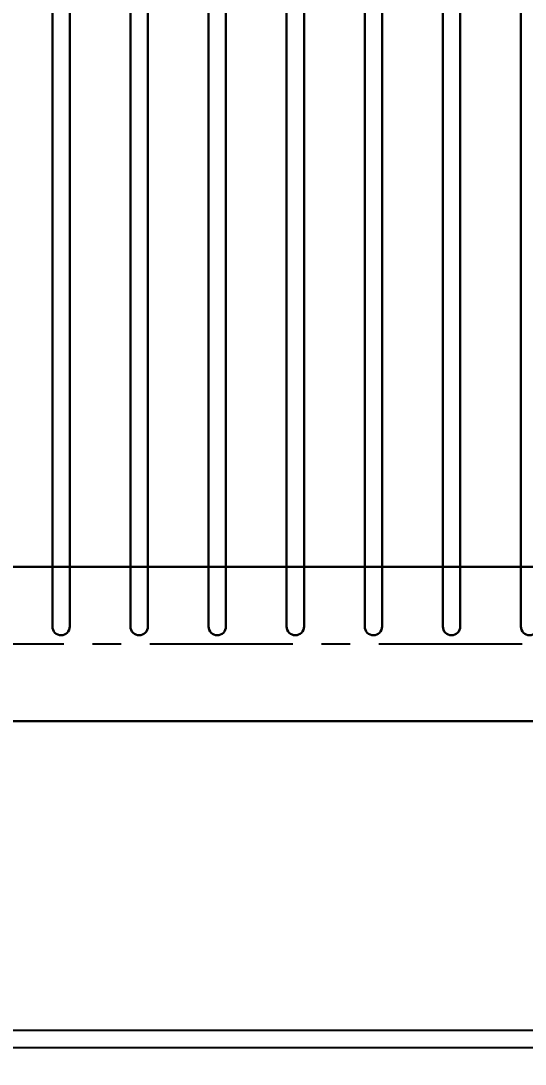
# Model space of a CAD drawing. Header units: millimetres. Extents: x 88585 to 99951, y -167251 to -159927.
# Drawn here: x 94070 to 94360, y -163012 to -162411 of the extents above; entities that cross this region are included whole.
import ezdxf

# ---------------------------------------------------------------- set-up
doc = ezdxf.new("R2010")
doc.units = ezdxf.units.MM
doc.header["$LTSCALE"] = 13
doc.linetypes.add('CENTERX2', pattern=[101.6, 63.5, -12.7, 12.7, -12.7])
doc.layers.add('1', color=4, linetype='Continuous')
doc.layers.add('粗实线', color=4, linetype='Continuous')
doc.layers.add('标注、文本', color=3, linetype='Continuous', lineweight=25)
doc.styles.get("Standard").update_dxf_attribs({"font": 'gbenor.shx', "bigfont": 'gbcbig.shx'})
doc.dimstyles.new('1-15', dxfattribs={"dimscale": 14, "dimtxt": 3.5, "dimasz": 2, "dimexe": 1.5, "dimexo": 0.5, "dimgap": 0.5, "dimtad": 1, "dimtoh": 1, "dimdec": 1, "dimdsep": 46, "dimtxsty": 'Standard', "dimcen": 2.5, "dimclrd": 3, "dimclre": 3, "dimclrt": 3, "dimadec": 0, "dimazin": 2, "dimtfac": 1, "dimtdec": 1, "dimtmove": 0, "dimatfit": 2, "dimfxl": 1, "dimarcsym": 0})

# ---------------------------------------------------------------- blocks, each defined once
blk = doc.blocks.new('A$C6FF33F83')
at = {"layer": '1', "color": 1, "linetype": 'CENTERX2', "lineweight": -3, "ltscale": 0.1}
blk.add_line((0, 110), (929, 110), dxfattribs=at)
at = {"layer": '粗实线', "lineweight": 30}
for points in [[(76, 967.37), (76, 120, 0.414214), (81, 115), (81, 115, 0.414214), (86, 120), (86, 944.09)], [(121, 890.49), (121, 120, 0.414214), (126, 115), (126, 115, 0.414214), (131, 120), (131, 879.34)], [(166, 848.59), (166, 120, 0.414214), (171, 115), (171, 115, 0.414214), (176, 120), (176, 841.63)], [(211, 822.2), (211, 120, 0.414214), (216, 115), (216, 115, 0.414214), (221, 120), (221, 817.88)], [(256, 806.42), (256, 120, 0.414214), (261, 115), (261, 115, 0.414214), (266, 120), (266, 804.12)], [(256, 806.42), (256, 120, 0.414214), (261, 115), (261, 115, 0.414214), (266, 120), (266, 804.12)], [(301, 799.27), (301, 120, 0.414214), (306, 115), (306, 115, 0.414214), (311, 120), (311, 798.77)], [(346, 800.06), (346, 120, 0.414214), (351, 115), (351, 115, 0.414214), (356, 120), (356, 400.69)]]:
    blk.add_lwpolyline(points, format="xyb", dxfattribs=at)
blk.add_lwpolyline([(529.15, 65.5), (6, 65.5), (6, 154.5), (919, 154.5), (919, 65.5), (539.15, 65.5)], dxfattribs=at)
blk = doc.blocks.new('*D840')
at = {"layer": 'Defpoints', "color": 0}
for p in [(94940.87, -162802.04), (92511.87, -163201.16), (94940.87, -163349.11)]:
    blk.add_point(p, dxfattribs=at)
at = {"layer": '标注、文本', "color": 3, "lineweight": -2}
for p, q in [((94940.87, -162809.04), (94940.87, -163370.11)), ((92511.87, -163208.16), (92511.87, -163370.11)), ((92539.87, -163349.11), (94912.87, -163349.11))]:
    blk.add_line(p, q, dxfattribs=at)
at = {"layer": '标注、文本', "color": 3}
for points in [[(92539.87, -163344.45), (92539.87, -163353.78), (92511.87, -163349.11)], [(94912.87, -163344.45), (94912.87, -163353.78), (94940.87, -163349.11)]]:
    blk.add_solid(points, dxfattribs=at)
at = {"layer": '标注、文本', "color": 3, "insert": (93726.37, -163317.61), "char_height": 49, "attachment_point": 5}
blk.add_mtext('2450', dxfattribs=at)

msp = doc.modelspace()

# ---------------------------------------------------------------- linework, layer by layer
at = {"layer": '标注、文本'}
for p, q in [((92762.834, -162992.232), (94614.866, -162992.232)), ((92752.834, -163002.232), (94624.866, -163002.232))]:
    msp.add_line(p, q, dxfattribs=at)

# ---------------------------------------------------------------- block references
msp.add_blockref('A$C6FF33F83', (94011.866, -162879.832), dxfattribs=at)

# ---------------------------------------------------------------- dimensions: what is measured, and where the dimension line sits
dim = msp.add_linear_dim(base=(94940.866, -163349.112), p1=(92511.866, -163201.159), p2=(94940.866, -162802.043), text='2450', dimstyle='1-15', dxfattribs=at)
dim.commit()
dim.dimension.update_dxf_attribs({"geometry": '*D840', "text_midpoint": (93726.366, -163317.612)})

doc.saveas('drawing.dxf')
